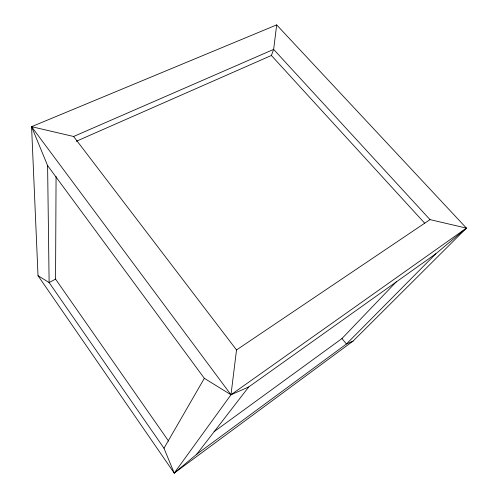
<?xml version="1.0" encoding="UTF-8"?>
<svg xmlns="http://www.w3.org/2000/svg" width="498" height="498" viewBox="0 0 498 498"><rect width="100%" height="100%" fill="white"/><g stroke="black" fill="none" stroke-linecap="round" stroke-linejoin="round"><path stroke-width="0.75" d="M168.617 441.135L55.558 279.123L56.069 176.535M276.676 24.9L273.651 49.402L430.017 219.624L466.427 228.115L435.831 253.762L248.695 386.977L230.985 394.765L204.329 378.318L47.603 165.597L31.573 126.679L73.617 136.489L236.519 349.951L230.985 394.765L174.225 473.1L38.022 275.711L31.573 126.679L276.676 24.9L466.427 228.115L353.082 341.068L174.225 473.1L163.991 448.244L49.121 282.553L38.022 275.711M76.231 141.301L271.385 55.477L273.651 49.402L73.617 136.489M163.991 448.244L204.329 378.318M174.225 473.1L196.785 454.188L248.695 386.977M214.096 431.673L341.964 338.547L396.321 281.806M435.831 253.762L346.427 343.994L196.785 454.188M466.427 228.115L230.985 394.765L31.573 126.679M236.519 349.951L430.017 219.624M55.558 279.123L49.121 282.553L47.603 165.597M353.082 341.068L346.427 343.994L341.964 338.547M271.385 55.477L424.713 223.222"/></g></svg>
